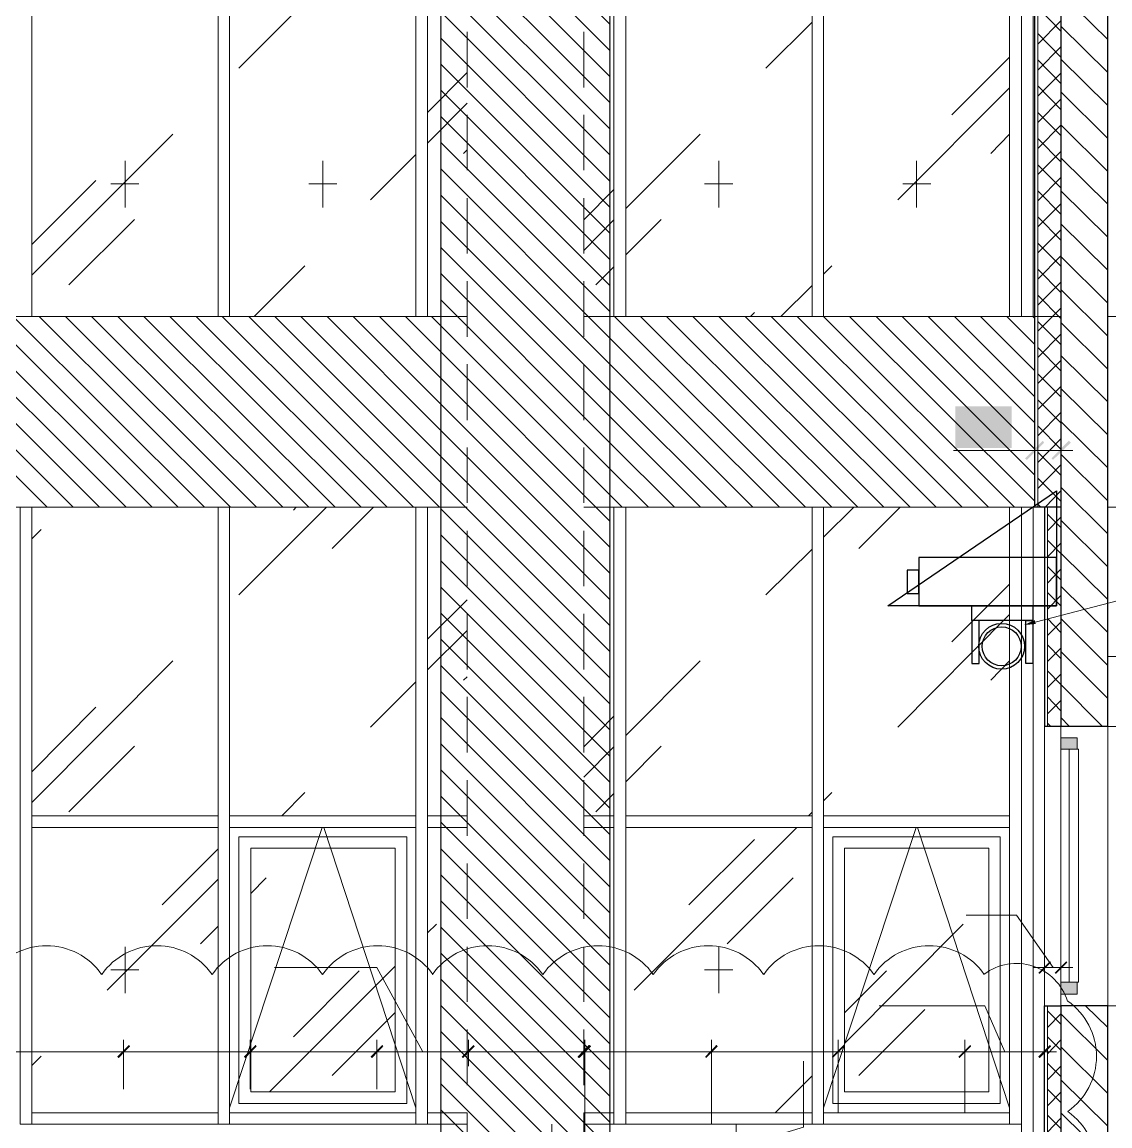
# Model space of a CAD drawing. Header units: millimetres. Extents: x -356862 to 418287, y 0 to 839748.
# Drawn here: x 327039 to 331712, y 780012 to 784754 of the extents above; entities that cross this region are included whole.
import ezdxf

# ---------------------------------------------------------------- set-up
doc = ezdxf.new("R2010")
doc.units = ezdxf.units.MM
doc.layers.add('PDF _Геометрия', color=7, linetype='Continuous', true_color=0xbababa)
doc.layers.add('PDF _Сплошная заливка', color=7, linetype='Continuous', true_color=0xf50000)

msp = doc.modelspace()

# ---------------------------------------------------------------- linework, layer by layer
at = {"layer": 'PDF _Геометрия', "color": 161, "lineweight": 30, "true_color": 0x7f9fff}
msp.add_lwpolyline([(331452.7566, 782669.5385), (331389.2485, 782669.5385), (331389.2485, 787449.5788), (331501.4461, 787449.5788)], dxfattribs=at)
at = {"layer": 'PDF _Геометрия', "color": 161, "lineweight": 9, "true_color": 0x7f9fff}
for points in [[(331501.4461, 782669.5385), (331401.9501, 782669.5385), (331401.9501, 787449.5788), (331501.4461, 787449.5788)], [(328838.3413, 787041.0103), (328950.5388, 787041.0103), (328950.5388, 786490.607), (329452.2526, 786490.607), (329452.2526, 787041.0103), (329564.4501, 787041.0103), (329564.4501, 779968.3288), (328838.3413, 779968.3288)], [(324862.7364, 783488.7925), (328838.3413, 783488.7925), (328838.3413, 782669.5385), (324862.7364, 782669.5385)], [(329564.4501, 783488.7925), (331389.2485, 783488.7925), (331389.2485, 782669.5385), (329564.4501, 782669.5385)]]:
    msp.add_lwpolyline(points, close=True, dxfattribs=at)
at = {"layer": 'PDF _Геометрия', "color": 8, "lineweight": 30, "true_color": 0x767676}
for points in [[(331501.4461, 787449.5788), (331501.4461, 781729.6191), (331702.555, 781729.6191), (331702.555, 787449.5788)], [(331702.555, 779288.7925), (331702.555, 780527.1998), (331501.4461, 780527.1998), (331501.4461, 779127.9054)]]:
    msp.add_lwpolyline(points, dxfattribs=at)
at = {"layer": 'PDF _Геометрия', "color": 252, "lineweight": 5, "true_color": 0x989898}
for points in [[(331281.2848, 783488.7925), (331281.2848, 786820.849), (331332.0913, 786820.849), (331332.0913, 783488.7925), (331332.0913, 786795.4457), (331332.0913, 786869.5385)], [(327081.2848, 786795.4457), (327081.2848, 783488.7925)], [(327881.4864, 786795.4457), (327881.4864, 783488.7925)], [(327930.1759, 786795.4457), (327930.1759, 783488.7925)], [(328730.3776, 786795.4457), (328730.3776, 783488.7925)], [(328781.184, 786795.4457), (328781.184, 783488.7925)], [(329581.3856, 786795.4457), (329581.3856, 783488.7925)], [(329632.1921, 786795.4457), (329632.1921, 783488.7925)], [(330432.3937, 786795.4457), (330432.3937, 783488.7925)], [(330481.0832, 786795.4457), (330481.0832, 783488.7925)], [(327081.2848, 782669.5385), (327081.2848, 781318.9336), (327081.2848, 780019.1353), (327030.4784, 780019.1353), (327030.4784, 781318.9336), (327030.4784, 782669.5385)], [(327930.1759, 782669.5385), (327930.1759, 781318.9336), (327930.1759, 780019.1353), (327881.4864, 780019.1353), (327881.4864, 781318.9336), (327881.4864, 782669.5385)], [(328781.184, 782669.5385), (328781.184, 781318.9336), (328781.184, 780019.1353), (328730.3776, 780019.1353), (328730.3776, 781318.9336), (328730.3776, 782669.5385)], [(329632.1921, 782669.5385), (329632.1921, 781318.9336), (329632.1921, 780019.1353), (329581.3856, 780019.1353), (329581.3856, 781318.9336), (329581.3856, 782669.5385)], [(330481.0832, 782669.5385), (330481.0832, 781318.9336), (330481.0832, 780019.1353), (330432.3937, 780019.1353), (330432.3937, 781318.9336), (330432.3937, 782669.5385)], [(331281.2848, 782669.5385), (331281.2848, 781318.9336), (331281.2848, 780019.1353), (331332.0913, 780019.1353), (331332.0913, 781318.9336), (331332.0913, 782669.5385), (331332.0913, 781318.9336)], [(331501.4461, 781630.1232), (331501.4461, 780628.8127)], [(328950.5388, 781293.5304), (328781.184, 781293.5304), (328781.184, 781344.3369), (328950.5388, 781344.3369)], [(329452.2526, 781344.3369), (329581.3856, 781344.3369), (329581.3856, 781293.5304), (329452.2526, 781293.5304)], [(330521.305, 780108.0465), (330521.305, 781253.3086), (331241.063, 781253.3086)], [(328950.5388, 780019.1353), (328781.184, 780019.1353), (328781.184, 780067.8248), (328950.5388, 780067.8248)], [(329452.2526, 780067.8248), (329581.3856, 780067.8248), (329581.3856, 780019.1353), (329452.2526, 780019.1353)], [(331332.0913, 779968.3288), (331332.0913, 780044.5385)]]:
    msp.add_lwpolyline(points, dxfattribs=at)
at = {"layer": 'PDF _Геометрия', "color": 7, "lineweight": 5}
for points in [[(331382.8977, 786869.5385), (331382.8977, 783488.7925)], [(328950.5388, 783488.7925), (324750.5388, 783488.7925)], [(331501.4461, 783488.7925), (329452.2526, 783488.7925)], [(334253.4622, 783488.7925), (331702.555, 783488.7925)], [(324750.5388, 782669.5385), (328950.5388, 782669.5385)], [(329452.2526, 782669.5385), (331501.4461, 782669.5385)], [(331382.8977, 782669.5385), (331382.8977, 779968.3288), (331501.4461, 779968.3288)], [(331702.555, 782669.5385), (334253.4622, 782669.5385)], [(331501.4461, 781678.8127), (331501.4461, 781729.6191)], [(331501.4461, 780527.1998), (331501.4461, 780578.0062)]]:
    msp.add_lwpolyline(points, dxfattribs=at)
at = {"layer": 'PDF _Геометрия', "color": 161, "lineweight": 9, "true_color": 0x7f9fff}
for points in [[(329564.4501, 784744.1353), (328838.3413, 785470.2441)], [(329564.4501, 784631.9377), (328838.3413, 785358.0465)], [(329564.4501, 784519.7401), (328838.3413, 785245.849)], [(329564.4501, 784407.5425), (328838.3413, 785133.6514)], [(329564.4501, 784295.3449), (328838.3413, 785021.4538)], [(329564.4501, 784183.1474), (328838.3413, 784909.2562)], [(329564.4501, 784070.9498), (328838.3413, 784797.0586)], [(331501.4461, 784714.4982), (331401.9501, 784816.1111)], [(331501.4461, 784758.9538), (331401.9501, 784659.4578)], [(331501.4461, 784602.3006), (331401.9501, 784703.9135)], [(329564.4501, 783958.7522), (328838.3413, 784684.8611)], [(331501.4461, 784646.7562), (331401.9501, 784547.2603)], [(329564.4501, 783846.5546), (328838.3413, 784572.6635)], [(331501.4461, 784490.103), (331401.9501, 784591.7159)], [(331501.4461, 784534.5586), (331401.9501, 784435.0627)], [(329564.4501, 783734.357), (328838.3413, 784460.4659)], [(331501.4461, 784377.9054), (331401.9501, 784479.5183)], [(331501.4461, 784422.3611), (331401.9501, 784322.8651)], [(331501.4461, 784265.7078), (331401.9501, 784365.2038)], [(329564.4501, 783622.1594), (328838.3413, 784348.2683)], [(331501.4461, 784310.1635), (331401.9501, 784210.6675)], [(329564.4501, 783509.9619), (328838.3413, 784236.0707)], [(331501.4461, 784153.5103), (331401.9501, 784253.0062)], [(331501.4461, 784197.9659), (331401.9501, 784098.4699)], [(331501.4461, 784041.3127), (331401.9501, 784140.8086)], [(330292.6759, 782669.5385), (329564.4501, 783395.6474), (328838.3413, 784123.8732)], [(331501.4461, 784085.7683), (331401.9501, 783986.2724)], [(330178.3614, 782669.5385), (329564.4501, 783283.4498), (328838.3413, 784009.5586)], [(331501.4461, 783929.1151), (331401.9501, 784028.6111)], [(331501.4461, 783973.5707), (331401.9501, 783874.0748)], [(330066.1638, 782669.5385), (329564.4501, 783171.2522), (328838.3413, 783897.3611)], [(331501.4461, 783816.9175), (331401.9501, 783916.4135)], [(331501.4461, 783861.3732), (331401.9501, 783761.8772)], [(331501.4461, 783704.7199), (331401.9501, 783804.2159)], [(329953.9663, 782669.5385), (329564.4501, 783059.0546), (328838.3413, 783785.1635)], [(331501.4461, 783749.1756), (331401.9501, 783649.6796)], [(329841.7687, 782669.5385), (329564.4501, 782946.857), (328838.3413, 783672.9659)], [(331501.4461, 783592.5224), (331401.9501, 783692.0183)], [(331501.4461, 783636.978), (331401.9501, 783537.482)], [(329729.5711, 782669.5385), (329564.4501, 782834.6594), (328838.3413, 783560.7683)], [(331501.4461, 783480.3248), (331401.9501, 783579.8207)], [(331501.4461, 783524.7804), (331401.9501, 783425.2844)], [(327146.9098, 782669.5385), (326327.6558, 783488.7925)], [(327259.1074, 782669.5385), (326439.8534, 783488.7925)], [(327371.305, 782669.5385), (326552.0509, 783488.7925)], [(327485.6195, 782669.5385), (326664.2485, 783488.7925)], [(327597.8171, 782669.5385), (326776.4461, 783488.7925)], [(327710.0147, 782669.5385), (326888.6437, 783488.7925)], [(327822.2122, 782669.5385), (327000.8413, 783488.7925)], [(327934.4098, 782669.5385), (327113.0388, 783488.7925)], [(328046.6074, 782669.5385), (327225.2364, 783488.7925)], [(328158.805, 782669.5385), (327337.434, 783488.7925)], [(328271.0026, 782669.5385), (327449.6316, 783488.7925)], [(328383.2001, 782669.5385), (327561.8292, 783488.7925)], [(328495.3977, 782669.5385), (327674.0268, 783488.7925)], [(328607.5953, 782669.5385), (327786.2243, 783488.7925)], [(328719.7929, 782669.5385), (327898.4219, 783488.7925)], [(328831.9905, 782669.5385), (328012.7364, 783488.7925)], [(329564.4501, 782049.2764), (328838.3413, 782775.3853), (328124.934, 783488.7925)], [(329564.4501, 782161.474), (328838.3413, 782887.5828), (328237.1316, 783488.7925)], [(329564.4501, 782273.6715), (328838.3413, 782999.7804), (328349.3292, 783488.7925)], [(329564.4501, 782385.8691), (328838.3413, 783111.978), (328461.5268, 783488.7925)], [(329564.4501, 782498.0667), (328838.3413, 783224.1756), (328573.7243, 783488.7925)], [(329564.4501, 782610.2643), (328838.3413, 783336.3732), (328685.9219, 783488.7925)], [(329617.3735, 782669.5385), (329564.4501, 782722.4619), (328838.3413, 783448.5707), (328798.1195, 783488.7925)], [(330404.8735, 782669.5385), (329583.5026, 783488.7925)], [(330517.0711, 782669.5385), (329695.7001, 783488.7925)], [(330629.2687, 782669.5385), (329807.8977, 783488.7925)], [(330741.4663, 782669.5385), (329920.0953, 783488.7925)], [(330853.6638, 782669.5385), (330032.2929, 783488.7925)], [(330965.8614, 782669.5385), (330144.4905, 783488.7925)], [(331078.059, 782669.5385), (330256.688, 783488.7925)], [(331190.2566, 782669.5385), (330368.8856, 783488.7925)], [(331302.4542, 782669.5385), (330481.0832, 783488.7925)], [(331389.2485, 782694.9417), (330593.2808, 783488.7925)], [(331389.2485, 782807.1393), (330707.5953, 783488.7925)], [(331389.2485, 782919.3369), (330819.7929, 783488.7925)], [(331389.2485, 783031.5344), (330931.9905, 783488.7925)], [(331389.2485, 783143.732), (331044.188, 783488.7925)], [(331389.2485, 783255.9296), (331156.3856, 783488.7925)], [(331389.2485, 783368.1272), (331268.5832, 783488.7925)], [(331389.2485, 783480.3248), (331380.7808, 783488.7925)], [(331501.4461, 783368.1272), (331401.9501, 783467.6232)], [(331501.4461, 783412.5828), (331401.9501, 783313.0869)], [(331501.4461, 783255.9296), (331401.9501, 783355.4256)], [(331501.4461, 783300.3853), (331401.9501, 783200.8893)], [(331501.4461, 783143.732), (331401.9501, 783243.228)], [(331501.4461, 783188.1877), (331401.9501, 783088.6917)], [(331501.4461, 783031.5344), (331401.9501, 783131.0304)], [(331501.4461, 783075.9901), (331401.9501, 782976.4941)], [(331501.4461, 782919.3369), (331401.9501, 783018.8328)], [(331501.4461, 782963.7925), (331401.9501, 782862.1796)], [(331501.4461, 782807.1393), (331401.9501, 782906.6353)], [(331501.4461, 782851.5949), (331401.9501, 782749.982)], [(331501.4461, 782694.9417), (331401.9501, 782794.4377)], [(331501.4461, 782739.3974), (331433.7042, 782669.5385)], [(329564.4501, 781937.0788), (328838.3413, 782663.1877)], [(331414.6518, 782669.5385), (331401.9501, 782682.2401)], [(329564.4501, 781824.8812), (328838.3413, 782550.9901)], [(329564.4501, 781712.6836), (328838.3413, 782438.7925)], [(329564.4501, 781600.4861), (328838.3413, 782326.5949)], [(329564.4501, 781488.2885), (328838.3413, 782214.3974)], [(329564.4501, 781376.0909), (328838.3413, 782102.1998)], [(329564.4501, 781263.8933), (328838.3413, 781990.0022)], [(329564.4501, 781151.6957), (328838.3413, 781877.8046)], [(329564.4501, 781039.4982), (328838.3413, 781765.607)], [(329564.4501, 780927.3006), (328838.3413, 781653.4094)], [(329564.4501, 780815.103), (328838.3413, 781541.2119)], [(329564.4501, 780702.9054), (328838.3413, 781429.0143)], [(329564.4501, 780590.7078), (328838.3413, 781316.8167)], [(329564.4501, 780476.3933), (328838.3413, 781202.5022)], [(329564.4501, 780364.1957), (328838.3413, 781090.3046)], [(329564.4501, 780251.9982), (328838.3413, 780978.107)], [(329564.4501, 780139.8006), (328838.3413, 780865.9094)], [(329564.4501, 780027.603), (328838.3413, 780753.7119)], [(329511.5268, 779968.3288), (328838.3413, 780641.5143)], [(329399.3292, 779968.3288), (328838.3413, 780529.3167)], [(329287.1316, 779968.3288), (328838.3413, 780417.1191)], [(329174.934, 779968.3288), (328838.3413, 780304.9215)], [(329062.7364, 779968.3288), (328838.3413, 780192.724)], [(328950.5388, 779968.3288), (328838.3413, 780080.5264)]]:
    msp.add_lwpolyline(points, dxfattribs=at)
at = {"layer": 'PDF _Геометрия', "color": 254, "lineweight": 5, "true_color": 0xdcdcdc}
for points in [[(327970.3977, 784555.728), (328730.3776, 785315.7078)], [(330233.4018, 784555.728), (330432.3937, 784752.603)], [(331033.6034, 784354.6191), (331281.2848, 784602.3006)], [(328781.184, 784365.2038), (328950.5388, 784536.6756)], [(330800.7405, 783990.5062), (331281.2848, 784471.0506)], [(328781.184, 784233.9538), (328950.5388, 784405.4256)], [(327081.2848, 783666.6151), (327686.7284, 784272.0586)], [(329632.1921, 783952.4014), (329951.8493, 784272.0586)], [(331200.8413, 784189.4982), (331281.2848, 784272.0586)], [(328535.6195, 783990.5062), (328730.3776, 784185.2643)], [(328935.7203, 784189.4982), (328950.5388, 784204.3167)], [(327481.3856, 784157.7441), (327481.3856, 783956.6353)], [(328330.2768, 784157.7441), (328330.2768, 783956.6353)], [(330032.2929, 784157.7441), (330032.2929, 783956.6353)], [(330881.184, 784157.7441), (330881.184, 783956.6353)], [(327081.2848, 783797.8651), (327356.4864, 784073.0667)], [(327540.6598, 784058.2482), (327419.9945, 784058.2482)], [(328391.6679, 784058.2482), (328271.0026, 784058.2482)], [(329452.2526, 783903.7119), (329581.3856, 784034.9619)], [(330091.5671, 784058.2482), (329970.9018, 784058.2482)], [(330942.5751, 784058.2482), (330821.9098, 784058.2482)], [(327240.055, 783624.2764), (327521.6074, 783905.8288)], [(329452.2526, 783772.4619), (329581.3856, 783903.7119)], [(329632.1921, 783753.4094), (329784.6114, 783905.8288)], [(328036.0227, 783488.7925), (328254.0671, 783706.8369)], [(329503.059, 783624.2764), (329581.3856, 783702.603)], [(330481.0832, 783670.849), (330517.0711, 783706.8369)], [(330299.0268, 783488.7925), (330432.3937, 783622.1594)], [(330167.7768, 783488.7925), (330184.7122, 783505.728)], [(327970.3977, 782292.724), (328347.2122, 782669.5385)], [(328205.3776, 782656.8369), (328215.9622, 782669.5385)], [(328370.4985, 782491.7159), (328548.3211, 782669.5385)], [(330481.0832, 782540.4054), (330612.3332, 782669.5385)], [(330633.5026, 782491.7159), (330811.3251, 782669.5385)], [(327081.2848, 782534.0546), (327121.5066, 782574.2764)], [(330233.4018, 782292.724), (330432.3937, 782489.599)], [(331033.6034, 782091.6151), (331281.2848, 782339.2965)], [(328781.184, 782102.1998), (328950.5388, 782271.5546)], [(330800.7405, 781725.3853), (331281.2848, 782208.0465)], [(328781.184, 781970.9498), (328950.5388, 782140.3046)], [(327081.2848, 781401.4941), (327686.7284, 782009.0546)], [(329632.1921, 781689.3974), (329951.8493, 782009.0546)], [(331200.8413, 781926.4941), (331281.2848, 782009.0546)], [(328535.6195, 781725.3853), (328730.3776, 781920.1433)], [(328935.7203, 781926.4941), (328950.5388, 781941.3127)], [(327081.2848, 781532.7441), (327356.4864, 781810.0627)], [(329452.2526, 781640.7078), (329581.3856, 781771.9578)], [(327240.055, 781361.2724), (327521.6074, 781642.8248)], [(329452.2526, 781509.4578), (329581.3856, 781640.7078)], [(329632.1921, 781490.4054), (329784.6114, 781642.8248)], [(328154.5711, 781344.3369), (328254.0671, 781443.8328)], [(329503.059, 781361.2724), (329581.3856, 781439.599)], [(330481.0832, 781407.8449), (330517.0711, 781443.8328)], [(330417.5751, 781344.3369), (330432.3937, 781359.1554)], [(328328.1598, 781293.5304), (327930.1759, 780088.9941)], [(328730.3776, 780088.9941), (328334.5106, 781293.5304)], [(329668.18, 780594.9417), (330366.7687, 781293.5304)], [(330879.0671, 781293.5304), (330481.0832, 780088.9941)], [(331281.2848, 780088.9941), (330885.4179, 781293.5304)], [(329903.1598, 780961.1715), (330184.7122, 781242.724)], [(331241.063, 781253.3086), (331241.063, 780108.0465), (330521.305, 780108.0465)], [(327640.1558, 780961.1715), (327881.4864, 781202.5022)], [(327405.1759, 780594.9417), (327881.4864, 781071.2522)], [(328021.2042, 781009.8611), (328086.8292, 781077.603)], [(330068.2808, 780793.9336), (330351.9501, 781077.603)], [(327805.2768, 780793.9336), (327881.4864, 780870.1433)], [(328781.184, 780840.5062), (328819.2888, 780878.6111)], [(330572.1114, 780366.3127), (331082.2929, 780878.6111)], [(327481.3856, 780781.232), (327481.3856, 780582.2401)], [(330032.2929, 780781.232), (330032.2929, 780582.2401)], [(327540.6598, 780681.7361), (327419.9945, 780681.7361)], [(328101.6477, 780158.853), (328641.4663, 780698.6715)], [(328205.3776, 780393.8328), (328486.93, 780677.5022)], [(330091.5671, 780681.7361), (329970.9018, 780681.7361)], [(330572.1114, 780497.5627), (330752.0509, 780677.5022)], [(328370.4985, 780228.7119), (328641.4663, 780499.6796)], [(330633.5026, 780228.7119), (330917.1719, 780512.3812)], [(327081.2848, 780271.0506), (327121.5066, 780311.2724)], [(330273.6235, 780067.8248), (330432.3937, 780226.5949)]]:
    msp.add_lwpolyline(points, dxfattribs=at)
at = {"layer": 'PDF _Геометрия', "lineweight": 5}
for points in [[(331702.555, 784678.5103), (331501.4461, 784877.5022)], [(331702.555, 784536.6756), (331501.4461, 784735.6675)], [(331702.555, 784394.8409), (331501.4461, 784593.8328)], [(331702.555, 784253.0062), (331501.4461, 784454.1151)], [(331702.555, 784111.1715), (331501.4461, 784312.2804)], [(331702.555, 783971.4538), (331501.4461, 784170.4457)], [(331702.555, 783829.6191), (331501.4461, 784028.6111)], [(331702.555, 783687.7844), (331501.4461, 783886.7764)], [(331702.555, 783545.9498), (331501.4461, 783747.0586)], [(331702.555, 783404.1151), (331501.4461, 783605.224)], [(331702.555, 783262.2804), (331501.4461, 783463.3893)], [(331702.555, 783122.5627), (331501.4461, 783321.5546)], [(331702.555, 782980.728), (331501.4461, 783179.7199)], [(331702.555, 782838.8933), (331501.4461, 783037.8853)], [(331702.555, 782697.0586), (331501.4461, 782898.1675)], [(331702.555, 782555.224), (331501.4461, 782756.3328)], [(331702.555, 782413.3893), (331501.4461, 782614.4982)], [(331702.555, 782273.6715), (331501.4461, 782472.6635)], [(331702.555, 782131.8369), (331501.4461, 782330.8288)], [(331702.555, 781990.0022), (331501.4461, 782191.1111)], [(331702.555, 781848.1675), (331501.4461, 782049.2764)], [(331679.2687, 781729.6191), (331501.4461, 781907.4417)], [(331537.434, 781729.6191), (331501.4461, 781765.607)], [(331702.555, 780434.0546), (331607.2929, 780527.1998)], [(331702.555, 780292.2199), (331501.4461, 780493.3288)], [(331702.555, 780150.3853), (331501.4461, 780351.4941)], [(331702.555, 780010.6675), (331501.4461, 780209.6594)], [(331702.555, 779868.8328), (331501.4461, 780067.8248)]]:
    msp.add_lwpolyline(points, dxfattribs=at)
at = {"layer": 'PDF _Геометрия', "color": 7, "lineweight": 9}
for points in [[(328950.5388, 784712.3812), (328950.5388, 784473.1675)], [(329452.2526, 784712.3812), (329452.2526, 784473.1675)], [(328950.5388, 784354.6191), (328950.5388, 784117.5224)], [(329452.2526, 784354.6191), (329452.2526, 784117.5224)], [(328950.5388, 783996.857), (328950.5388, 783759.7603)], [(329452.2526, 783996.857), (329452.2526, 783759.7603)], [(328950.5388, 783641.2119), (328950.5388, 783401.9982)], [(329452.2526, 783641.2119), (329452.2526, 783401.9982)], [(328950.5388, 783283.4498), (328950.5388, 783044.2361)], [(329452.2526, 783283.4498), (329452.2526, 783044.2361)], [(328950.5388, 782925.6877), (328950.5388, 782688.5909)], [(329452.2526, 782925.6877), (329452.2526, 782688.5909)], [(328950.5388, 782567.9256), (328950.5388, 782330.8288)], [(329452.2526, 782567.9256), (329452.2526, 782330.8288)], [(328950.5388, 782212.2804), (328950.5388, 781973.0667)], [(329452.2526, 782212.2804), (329452.2526, 781973.0667)], [(328950.5388, 781854.5183), (328950.5388, 781615.3046)], [(329452.2526, 781854.5183), (329452.2526, 781615.3046)], [(328950.5388, 781496.7562), (328950.5388, 781257.5425)], [(329452.2526, 781496.7562), (329452.2526, 781257.5425)], [(328950.5388, 781138.9941), (328950.5388, 780901.8974)], [(329452.2526, 781138.9941), (329452.2526, 780901.8974)], [(328950.5388, 780781.232), (328950.5388, 780544.1353)], [(329452.2526, 780781.232), (329452.2526, 780544.1353)], [(328950.5388, 780425.5869), (328950.5388, 780186.3732)], [(329452.2526, 780425.5869), (329452.2526, 780186.3732)], [(328950.5388, 780067.8248), (328950.5388, 779828.6111)], [(329452.2526, 780067.8248), (329452.2526, 779828.6111)]]:
    msp.add_lwpolyline(points, dxfattribs=at)
at = {"layer": 'PDF _Геометрия', "color": 7, "lineweight": 18}
for points in [[(331389.2485, 782769.0344), (331389.2485, 782963.7925)], [(331501.4461, 780628.8127), (331501.4461, 782963.7925)], [(331039.9542, 782912.9861), (331389.2485, 782912.9861)], [(331338.4421, 782912.9861), (331552.2526, 782912.9861)], [(331467.5751, 780692.3207), (331310.9219, 780916.7159), (331094.9945, 780916.7159)], [(331431.5872, 780578.0062), (331431.5872, 780741.0103)], [(331501.4461, 780578.0062), (331501.4461, 780741.0103)], [(328760.0147, 780330.3248), (328563.1397, 780692.3207), (328122.8171, 780692.3207)], [(331552.2526, 780692.3207), (331382.8977, 780692.3207)], [(331260.1155, 780330.3248), (331175.438, 780527.1998), (330720.2969, 780527.1998)], [(328563.1397, 780169.4377), (328563.1397, 780381.1312), (328563.1397, 780268.9336)], [(329452.2526, 780268.9336), (329452.2526, 780381.1312)], [(329456.4864, 779468.732), (329456.4864, 780381.1312)], [(331088.6437, 780067.8248), (331088.6437, 780381.1312), (331088.6437, 780268.9336)], [(331431.5872, 780268.9336), (331431.5872, 780381.1312)], [(326882.2929, 780330.3248), (327525.8413, 780330.3248)], [(327426.3453, 780330.3248), (328069.8937, 780330.3248)], [(327970.3977, 780330.3248), (328613.9461, 780330.3248)], [(328514.4501, 780330.3248), (329005.5792, 780330.3248)], [(328906.0832, 780330.3248), (329500.9421, 780330.3248)], [(329405.68, 780330.3248), (330051.3453, 780330.3248)], [(329949.7324, 780330.3248), (330595.3977, 780330.3248)], [(330106.3856, 779318.4296), (330106.3856, 779919.6393), (330396.4058, 780006.4336), (330396.4058, 780290.103)], [(330493.7848, 780330.3248), (331139.4501, 780330.3248)], [(331037.8372, 780330.3248), (331482.3937, 780330.3248)], [(329314.6518, 780019.1353), (329314.6518, 778719.3369)], [(330106.3856, 780019.1353), (330106.3856, 779818.0264)]]:
    msp.add_lwpolyline(points, dxfattribs=at)
at = {"layer": 'PDF _Геометрия', "color": 252, "lineweight": 30, "true_color": 0x989898}
for points in [[(331482.3937, 782739.3974), (331482.3937, 782246.1514), (330758.4018, 782246.1514)], [(331482.3937, 782453.6111), (330891.7687, 782453.6111), (330891.7687, 782246.1514), (331482.3937, 782246.1514)], [(330891.7687, 782398.5707), (330840.9622, 782398.5707), (330840.9622, 782299.0748), (330891.7687, 782299.0748)]]:
    msp.add_lwpolyline(points, close=True, dxfattribs=at)
at = {"layer": 'PDF _Геометрия', "color": 84, "lineweight": 30, "true_color": 0x269900}
for points in [[(331501.4461, 782669.5385), (331431.5872, 782669.5385), (331431.5872, 781729.6191), (331501.4461, 781729.6191)], [(331501.4461, 779127.9054), (331431.5872, 779127.9054), (331431.5872, 780527.1998), (331501.4461, 780527.1998)]]:
    msp.add_lwpolyline(points, dxfattribs=at)
at = {"layer": 'PDF _Геометрия', "color": 84, "lineweight": 20, "true_color": 0x269900}
for points in [[(331501.4461, 782669.5385), (331444.2888, 782669.5385), (331444.2888, 781729.6191), (331501.4461, 781729.6191)], [(331501.4461, 781729.6191), (331431.5872, 781729.6191), (331431.5872, 780527.1998), (331501.4461, 780527.1998)], [(331501.4461, 779127.9054), (331444.2888, 779127.9054), (331444.2888, 780527.1998), (331501.4461, 780527.1998)]]:
    msp.add_lwpolyline(points, close=True, dxfattribs=at)
at = {"layer": 'PDF _Геометрия', "color": 92, "lineweight": 5, "true_color": 0x00b800}
for points in [[(331501.4461, 782582.7441), (331444.2888, 782639.9014)], [(331444.2888, 782567.9256), (331501.4461, 782627.1998)], [(331501.4461, 782470.5465), (331444.2888, 782527.7038)], [(331444.2888, 782455.728), (331501.4461, 782515.0022)], [(331501.4461, 782358.349), (331444.2888, 782415.5062)], [(331444.2888, 782343.5304), (331501.4461, 782402.8046)], [(331501.4461, 782246.1514), (331444.2888, 782303.3086)], [(331444.2888, 782231.3328), (331501.4461, 782290.607)], [(331501.4461, 782131.8369), (331444.2888, 782191.1111)], [(331444.2888, 782119.1353), (331501.4461, 782176.2925)], [(331501.4461, 782019.6393), (331444.2888, 782078.9135)], [(331444.2888, 782006.9377), (331501.4461, 782064.0949)], [(331501.4461, 781907.4417), (331444.2888, 781966.7159)], [(331444.2888, 781894.7401), (331501.4461, 781951.8974)], [(331501.4461, 781795.2441), (331444.2888, 781854.5183)], [(331444.2888, 781782.5425), (331501.4461, 781839.6998)], [(331456.9905, 781729.6191), (331444.2888, 781742.3207)], [(331501.4461, 780448.8732), (331444.2888, 780506.0304)], [(331444.2888, 780434.0546), (331501.4461, 780493.3288)], [(331501.4461, 780336.6756), (331444.2888, 780393.8328)], [(331444.2888, 780321.857), (331501.4461, 780381.1312)], [(331501.4461, 780224.478), (331444.2888, 780281.6353)], [(331444.2888, 780209.6594), (331501.4461, 780268.9336)], [(331501.4461, 780112.2804), (331444.2888, 780169.4377)], [(331444.2888, 780097.4619), (331501.4461, 780156.7361)], [(331501.4461, 780000.0828), (331444.2888, 780057.2401)], [(331444.2888, 779985.2643), (331501.4461, 780044.5385)]]:
    msp.add_lwpolyline(points, dxfattribs=at)
at = {"layer": 'PDF _Геометрия', "color": 251, "lineweight": 20, "true_color": 0x545454}
msp.add_lwpolyline([(331391.3655, 782176.2925), (332034.9138, 782343.5304), (332185.2163, 782343.5304), (334346.6074, 782343.5304)], dxfattribs=at)
at = {"layer": 'PDF _Геометрия', "color": 252, "lineweight": 25, "true_color": 0x989898}
for points in [[(331380.7808, 782182.6433), (331380.7808, 781998.4699), (331351.1437, 781998.4699), (331351.1437, 782182.6433), (331380.7808, 782182.6433), (331118.2808, 782182.6433), (331118.2808, 782246.1514), (331380.7808, 782246.1514)], [(331150.0348, 782182.6433), (331118.2808, 782182.6433), (331118.2808, 781998.4699), (331150.0348, 781998.4699)]]:
    msp.add_lwpolyline(points, close=True, dxfattribs=at)
at = {"layer": 'PDF _Геометрия', "color": 7, "lineweight": 9}
for points in [[(331702.555, 782028.107), (331702.555, 781727.5022), (331952.3534, 781727.5022), (331952.3534, 782028.107)], [(331751.2445, 781727.5022), (331702.555, 781727.5022), (331702.555, 780527.1998), (331751.2445, 780527.1998)]]:
    msp.add_lwpolyline(points, close=True, dxfattribs=at)
at = {"layer": 'PDF _Геометрия', "color": 7, "lineweight": 20}
for points in [[(331571.305, 781630.1232), (331571.305, 781678.8127), (331501.4461, 781678.8127), (331501.4461, 781630.1232)], [(331571.305, 780578.0062), (331571.305, 780628.8127), (331501.4461, 780628.8127), (331501.4461, 780578.0062)]]:
    msp.add_lwpolyline(points, close=True, dxfattribs=at)
at = {"layer": 'PDF _Геометрия', "color": 7, "lineweight": 5}
msp.add_lwpolyline([(331577.6558, 780628.8127), (331577.6558, 781630.1232), (331537.434, 781630.1232), (331537.434, 780628.8127)], close=True, dxfattribs=at)
at = {"layer": 'PDF _Геометрия', "color": 252, "lineweight": 5, "true_color": 0x989898}
for points in [[(327081.2848, 781293.5304), (327081.2848, 781344.3369), (327881.4864, 781344.3369), (327881.4864, 781293.5304)], [(327930.1759, 781293.5304), (327930.1759, 781344.3369), (328730.3776, 781344.3369), (328730.3776, 781293.5304)], [(329632.1921, 781293.5304), (329632.1921, 781344.3369), (330432.3937, 781344.3369), (330432.3937, 781293.5304)], [(330481.0832, 781293.5304), (330481.0832, 781344.3369), (331281.2848, 781344.3369), (331281.2848, 781293.5304)], [(327970.3977, 781253.3086), (328692.2727, 781253.3086), (328692.2727, 780108.0465), (327970.3977, 780108.0465)], [(328641.4663, 781204.6191), (328641.4663, 780158.853), (328021.2042, 780158.853), (328021.2042, 781204.6191)], [(331192.3735, 781204.6191), (331192.3735, 780158.853), (330572.1114, 780158.853), (330572.1114, 781204.6191)], [(327081.2848, 780019.1353), (327081.2848, 780067.8248), (327881.4864, 780067.8248), (327881.4864, 780019.1353)], [(327930.1759, 780019.1353), (327930.1759, 780067.8248), (328730.3776, 780067.8248), (328730.3776, 780019.1353)], [(329632.1921, 780019.1353), (329632.1921, 780067.8248), (330432.3937, 780067.8248), (330432.3937, 780019.1353)], [(330481.0832, 780019.1353), (330481.0832, 780067.8248), (331281.2848, 780067.8248), (331281.2848, 780019.1353)]]:
    msp.add_lwpolyline(points, close=True, dxfattribs=at)
at = {"layer": 'PDF _Геометрия', "color": 7, "lineweight": 18}
for points in [[(327475.0348, 780381.1312), (327475.0348, 780169.4377)], [(328019.0872, 780381.1312), (328019.0872, 780169.4377)], [(328956.8897, 780381.1312), (328956.8897, 780268.9336)], [(330000.5388, 780381.1312), (330000.5388, 780019.1353)], [(330544.5913, 780381.1312), (330544.5913, 780067.8248)]]:
    msp.add_lwpolyline(points, close=True, dxfattribs=at)
at = {"layer": 'PDF _Геометрия', "color": 252, "lineweight": 25, "true_color": 0x989898}
for radius in [98.4375, 83.6189]:
    msp.add_circle((331246.8259, 782072.1481), radius, dxfattribs=at)
at = {"layer": 'PDF _Геометрия', "color": 1, "lineweight": 20}
for centre, radius, start, end in [((327144.0381, 780497.0847), 288.9616, 35.0024359, 144.9975641), ((327618.251, 780497.0847), 288.9616, 35.0024359, 144.9975641), ((328092.4639, 780497.0847), 288.9616, 35.0024359, 144.9975641), ((328566.6769, 780497.0847), 288.9616, 35.0024359, 144.9975641), ((329038.7728, 780497.0847), 288.9616, 35.0024359, 144.9975641), ((329512.9858, 780497.0847), 288.9616, 35.0024359, 144.9975641), ((329987.1987, 780497.0847), 288.9616, 35.0024359, 144.9975641), ((330461.4106, 780497.0847), 288.9616, 35.0024359, 144.9975641), ((330935.6235, 780497.0847), 288.9616, 35.0024359, 144.9975641), ((331310.3361, 780480.1479), 229.6876, 17.0837583, 127.0843385), ((331365.3791, 780310.7865), 288.9612, 304.9913969, 54.9920818), ((331365.3791, 779836.5736), 288.9612, 304.9913969, 54.9920818)]:
    msp.add_arc(centre, radius, start, end, dxfattribs=at)
at = {"layer": 'PDF _Сплошная заливка', "color": 161, "true_color": 0x7f9fff, "transparency": 33554559}
for points in [[(328834.1074, 779968.3288), (328842.5751, 779968.3288), (328834.1074, 787041.0103)], [(328842.5751, 779968.3288), (328834.1074, 787041.0103), (328842.5751, 787041.0103)], [(329560.2163, 779968.3288), (329568.684, 779968.3288), (329560.2163, 787041.0103)], [(329568.684, 779968.3288), (329560.2163, 787041.0103), (329568.684, 787041.0103)]]:
    msp.add_solid(points, dxfattribs=at)
at = {"layer": 'PDF _Сплошная заливка', "color": 7, "true_color": 0xffffff, "transparency": 33554559}
for points in [[(331048.4219, 783103.5103), (331048.4219, 782923.5707), (331289.7526, 783103.5103)], [(331048.4219, 782923.5707), (331289.7526, 783103.5103), (331289.7526, 782923.5707)]]:
    msp.add_solid(points, dxfattribs=at)
at = {"layer": 'PDF _Сплошная заливка', "color": 7, "transparency": 33554559}
for points in [[(331423.1195, 782955.3248), (331355.3776, 782872.7643), (331346.9098, 782879.1151)], [(331429.4703, 782946.857), (331423.1195, 782955.3248), (331355.3776, 782872.7643)], [(331461.2243, 782879.1151), (331467.5751, 782872.7643), (331535.3171, 782955.3248)], [(331467.5751, 782872.7643), (331535.3171, 782955.3248), (331543.7848, 782946.857)], [(331454.8735, 780719.8409), (331410.4179, 780664.8006), (331404.0671, 780669.0344)], [(331459.1074, 780713.4901), (331454.8735, 780719.8409), (331410.4179, 780664.8006)], [(331473.9259, 780669.0344), (331480.2768, 780664.8006), (331524.7324, 780719.8409)], [(331480.2768, 780664.8006), (331524.7324, 780719.8409), (331528.9663, 780713.4901)], [(327447.5147, 780309.1554), (327453.8655, 780302.8046), (327498.3211, 780359.9619)], [(327498.3211, 780359.9619), (327453.8655, 780302.8046), (327447.5147, 780309.1554)], [(327453.8655, 780302.8046), (327498.3211, 780359.9619), (327502.555, 780353.6111)], [(327502.555, 780353.6111), (327498.3211, 780359.9619), (327453.8655, 780302.8046)], [(327991.5671, 780309.1554), (327997.9179, 780302.8046), (328042.3735, 780359.9619)], [(328042.3735, 780359.9619), (327997.9179, 780302.8046), (327991.5671, 780309.1554)], [(327997.9179, 780302.8046), (328042.3735, 780359.9619), (328046.6074, 780353.6111)], [(328046.6074, 780353.6111), (328042.3735, 780359.9619), (327997.9179, 780302.8046)], [(328535.6195, 780309.1554), (328541.9703, 780302.8046), (328586.4259, 780359.9619)], [(328586.4259, 780359.9619), (328541.9703, 780302.8046), (328535.6195, 780309.1554)], [(328541.9703, 780302.8046), (328586.4259, 780359.9619), (328590.6598, 780353.6111)], [(328590.6598, 780353.6111), (328586.4259, 780359.9619), (328541.9703, 780302.8046)], [(328927.2526, 780309.1554), (328933.6034, 780302.8046), (328978.059, 780359.9619)], [(328978.059, 780359.9619), (328933.6034, 780302.8046), (328927.2526, 780309.1554)], [(328933.6034, 780302.8046), (328978.059, 780359.9619), (328984.4098, 780353.6111)], [(328984.4098, 780353.6111), (328978.059, 780359.9619), (328933.6034, 780302.8046)], [(329424.7324, 780309.1554), (329428.9663, 780302.8046), (329473.4219, 780359.9619)], [(329477.6558, 780359.9619), (329433.2001, 780302.8046), (329428.9663, 780309.1554)], [(329428.9663, 780302.8046), (329473.4219, 780359.9619), (329479.7727, 780353.6111)], [(329484.0066, 780353.6111), (329477.6558, 780359.9619), (329433.2001, 780302.8046)], [(329973.0187, 780309.1554), (329977.2526, 780302.8046), (330021.7082, 780359.9619)], [(330021.7082, 780359.9619), (329977.2526, 780302.8046), (329973.0187, 780309.1554)], [(329977.2526, 780302.8046), (330021.7082, 780359.9619), (330028.059, 780353.6111)], [(330028.059, 780353.6111), (330021.7082, 780359.9619), (329977.2526, 780302.8046)], [(330517.0711, 780309.1554), (330521.305, 780302.8046), (330567.8776, 780359.9619)], [(330567.8776, 780359.9619), (330521.305, 780302.8046), (330517.0711, 780309.1554)], [(330521.305, 780302.8046), (330567.8776, 780359.9619), (330572.1114, 780353.6111)], [(330572.1114, 780353.6111), (330567.8776, 780359.9619), (330521.305, 780302.8046)], [(331061.1235, 780309.1554), (331065.3574, 780302.8046), (331111.93, 780359.9619)], [(331111.93, 780359.9619), (331065.3574, 780302.8046), (331061.1235, 780309.1554)], [(331065.3574, 780302.8046), (331111.93, 780359.9619), (331116.1638, 780353.6111)], [(331116.1638, 780353.6111), (331111.93, 780359.9619), (331065.3574, 780302.8046)], [(331404.0671, 780309.1554), (331410.4179, 780302.8046), (331454.8735, 780359.9619)], [(331410.4179, 780302.8046), (331454.8735, 780359.9619), (331459.1074, 780353.6111)]]:
    msp.add_solid(points, dxfattribs=at)
at = {"layer": 'PDF _Сплошная заливка', "color": 251, "true_color": 0x545454, "transparency": 33554559}
msp.add_solid([(331393.4824, 782167.8248), (331342.6759, 782163.5909), (331389.2485, 782184.7603)], dxfattribs=at)
at = {"layer": 'PDF _Сплошная заливка', "color": 252, "true_color": 0x989898, "transparency": 33554559}
for points in [[(331571.305, 781678.8127), (331501.4461, 781678.8127), (331571.305, 781630.1232)], [(331501.4461, 781678.8127), (331571.305, 781630.1232), (331501.4461, 781630.1232)], [(331571.305, 780628.8127), (331501.4461, 780628.8127), (331571.305, 780578.0062)], [(331501.4461, 780628.8127), (331571.305, 780578.0062), (331501.4461, 780578.0062)]]:
    msp.add_solid(points, dxfattribs=at)

doc.saveas('drawing.dxf')
